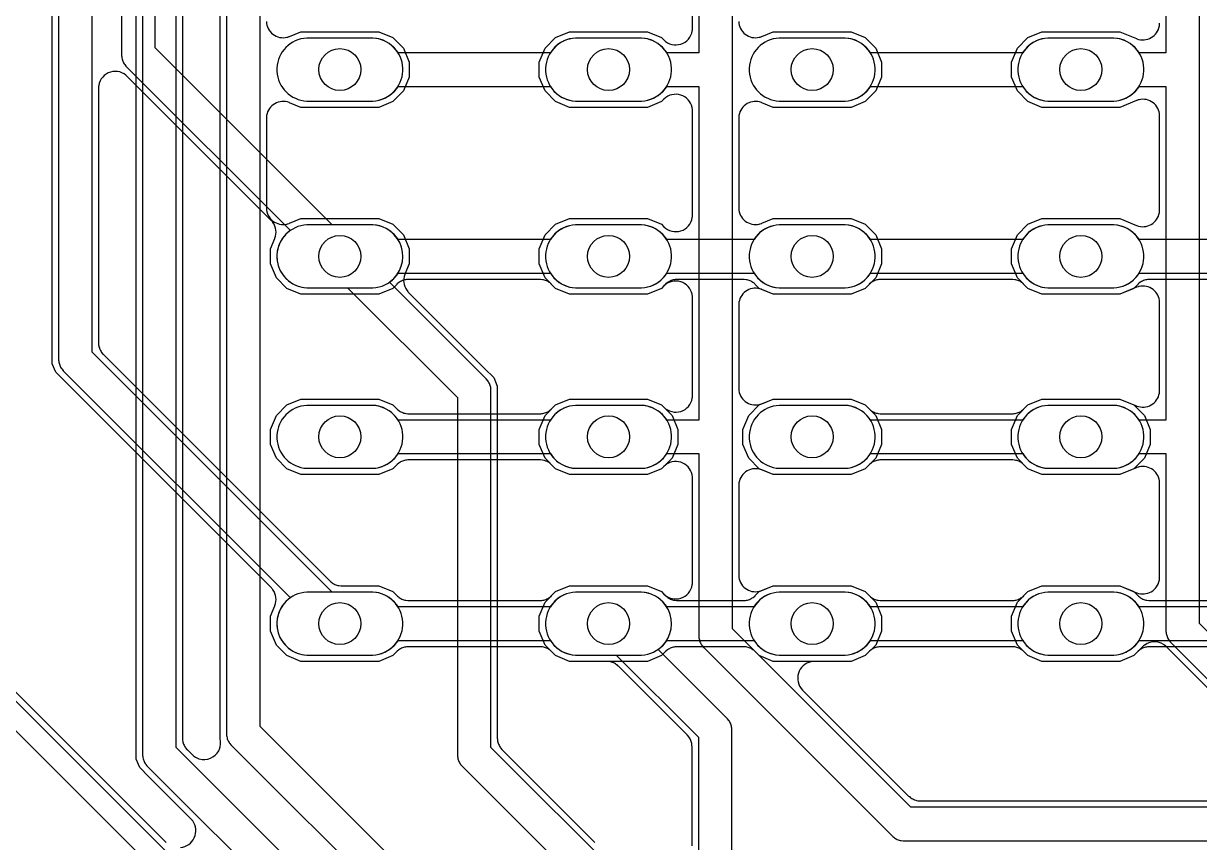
# Model space of a CAD drawing. Header units: millimetres. Extents: x -1 to 100, y 0 to 80.
# Drawn here: x 14.49 to 42.95, y 17.84 to 37.67 of the extents above; entities that cross this region are included whole.
import ezdxf

# ---------------------------------------------------------------- set-up
doc = ezdxf.new("R2010")
doc.units = ezdxf.units.MM

msp = doc.modelspace()

# ---------------------------------------------------------------- linework, layer by layer
at = {"layer": '16_copper'}
for points in [[(2.794, 55.753), (2.794, 32.162), (2.796, 32.143), (2.797, 32.123, 0.118891), (2.842, 32.013), (2.868, 31.983), (2.868, 31.982), (2.868, 31.982), (18.35, 16.5), (18.381, 16.475, 0.924472), (18.71, 16.86), (3.302, 32.267), (3.302, 55.648)], [(3.454, 55.416), (3.454, 32.499), (3.454, 32.499), (3.454, 32.499, 0.030916), (3.458, 32.448), (3.458, 32.448), (3.458, 32.448), (3.463, 32.421), (3.467, 32.399), (3.467, 32.399), (3.467, 32.399, 0.030914), (3.482, 32.351), (3.482, 32.351), (3.482, 32.351, 0.061992), (3.53, 32.262), (3.53, 32.262), (3.53, 32.262), (3.53, 32.262), (3.562, 32.223), (3.569, 32.216), (3.573, 32.211), (17.947, 17.837)], [(17.374, 45.441), (17.374, 19.97), (17.374, 19.97), (17.374, 19.97), (17.375, 19.946), (17.377, 19.92), (17.377, 19.92), (17.377, 19.92), (17.381, 19.897), (17.386, 19.87), (17.386, 19.87), (17.386, 19.87, 0.030914), (17.401, 19.822), (17.401, 19.822), (17.401, 19.822, 0.030916), (17.423, 19.777), (17.423, 19.776), (17.423, 19.776, 0.030915), (17.449, 19.734), (17.449, 19.734), (17.449, 19.734), (17.45, 19.733), (17.481, 19.695), (17.488, 19.688), (17.493, 19.683), (20.783, 16.393)], [(18.339, 45.041), (18.339, 20.37), (18.339, 20.37), (18.339, 20.37), (18.34, 20.342), (18.342, 20.32), (18.342, 20.319), (18.342, 20.319), (18.348, 20.285), (18.351, 20.27), (18.351, 20.27), (18.351, 20.27), (18.36, 20.244), (18.367, 20.222), (18.367, 20.222), (18.367, 20.222), (18.38, 20.194), (18.388, 20.176), (18.388, 20.176), (18.388, 20.176), (18.404, 20.151), (18.414, 20.134, 0.000099), (18.415, 20.133), (18.415, 20.133), (18.446, 20.095), (18.453, 20.088), (18.458, 20.082), (18.572, 19.968), (18.588, 19.954), (18.603, 19.94, 0.076171), (18.716, 19.876), (18.735, 19.869), (18.74, 19.868), (18.743, 19.866, 0.35496), (19.217, 20.062), (19.226, 20.081), (19.235, 20.1, 0.150012), (19.255, 20.347), (19.254, 20.351), (19.253, 20.356), (19.253, 20.356), (19.253, 38.694)], [(30.836, 45.06), (30.836, 36.957), (30.058, 36.957), (30.026, 37.005, 0.224558), (29.451, 37.313), (27.852, 37.313), (27.777, 37.305, 0.906347), (27.852, 35.789), (29.451, 35.789), (29.525, 35.796, 0.198913), (30.026, 36.096), (30.058, 36.144), (30.836, 36.144), (30.836, 28.067), (30.058, 28.067), (30.026, 28.115, 0.224558), (29.451, 28.423), (27.852, 28.423), (27.777, 28.415, 0.906347), (27.852, 26.899), (29.451, 26.899), (29.525, 26.906, 0.198913), (30.026, 27.206), (30.058, 27.254), (30.836, 27.254), (30.836, 22.846), (30.836, 22.846), (30.836, 22.846), (30.837, 22.823), (30.839, 22.796), (30.839, 22.796), (30.839, 22.796), (30.843, 22.773), (30.848, 22.747), (30.848, 22.746), (30.848, 22.746, 0.030914), (30.863, 22.699), (30.863, 22.698), (30.863, 22.698, 0.030916), (30.885, 22.653), (30.885, 22.653), (30.885, 22.653, 0.030915), (30.911, 22.61), (30.911, 22.61), (30.911, 22.61), (30.912, 22.61), (30.943, 22.571), (30.95, 22.564), (30.955, 22.559), (35.513, 18.001), (35.513, 18.001), (35.513, 18.001), (35.528, 17.987), (35.551, 17.967), (35.551, 17.967), (35.551, 17.967), (35.569, 17.955), (35.592, 17.939), (35.592, 17.939), (35.592, 17.939), (35.612, 17.929), (35.637, 17.916), (35.637, 17.916), (35.637, 17.916), (35.659, 17.908), (35.684, 17.898, 0.000102), (35.685, 17.898), (35.706, 17.893), (35.733, 17.887), (35.734, 17.887), (35.734, 17.887), (35.734, 17.887), (35.784, 17.882), (35.794, 17.882), (35.8, 17.882), (49.774, 17.882)], [(42.139, 45.034), (42.139, 36.957), (41.488, 36.957), (41.456, 37.005, 0.224558), (40.881, 37.313), (39.282, 37.313), (39.207, 37.305, 0.906347), (39.282, 35.789), (40.881, 35.789), (40.955, 35.796, 0.198913), (41.456, 36.096), (41.488, 36.144), (42.139, 36.144), (42.139, 28.067), (41.488, 28.067), (41.456, 28.115, 0.224558), (40.881, 28.423), (39.282, 28.423), (39.207, 28.415, 0.906347), (39.282, 26.899), (40.881, 26.899), (40.955, 26.906, 0.198913), (41.456, 27.206), (41.488, 27.254), (42.139, 27.254), (42.139, 22.973), (42.139, 22.973), (42.139, 22.973), (42.14, 22.95), (42.142, 22.923), (42.142, 22.923), (42.142, 22.923), (42.146, 22.9), (42.151, 22.874), (42.151, 22.873), (42.151, 22.873, 0.030914), (42.166, 22.826), (42.166, 22.825), (42.166, 22.825, 0.030916), (42.188, 22.78), (42.188, 22.78), (42.188, 22.78, 0.030915), (42.214, 22.737), (42.214, 22.737), (42.214, 22.737), (42.215, 22.737), (42.246, 22.698), (42.253, 22.691), (42.258, 22.686), (45.546, 19.398)], [(18.291, 17.723, 0.582076), (18.588, 18.364), (18.583, 18.369), (18.578, 18.378), (18.545, 18.415), (18.545, 18.415), (17.521, 19.439), (17.306, 19.653), (17.221, 19.859), (17.221, 43.285)], [(30.671, 17.762), (30.671, 20.161), (30.671, 20.161), (30.671, 20.161), (30.67, 20.184), (30.668, 20.211), (30.668, 20.211), (30.668, 20.211), (30.664, 20.234), (30.659, 20.261), (30.659, 20.261), (30.659, 20.261), (30.652, 20.282), (30.643, 20.309), (30.643, 20.309), (30.643, 20.309, 0.030916), (30.622, 20.354), (30.622, 20.354), (30.622, 20.354, 0.030915), (30.596, 20.397), (30.595, 20.397), (30.595, 20.397), (30.595, 20.397), (30.564, 20.436), (30.557, 20.443), (30.552, 20.448), (28.894, 22.106), (28.894, 22.106), (28.894, 22.106), (28.879, 22.12), (28.857, 22.139), (28.857, 22.139), (28.856, 22.139), (28.839, 22.151), (28.815, 22.168), (28.815, 22.168), (28.815, 22.168), (28.795, 22.178), (28.77, 22.191), (28.77, 22.191), (28.77, 22.191), (28.749, 22.199), (28.723, 22.208, 0.000102), (28.723, 22.208), (28.701, 22.213), (28.674, 22.219), (28.674, 22.219), (28.674, 22.219), (28.673, 22.22), (28.624, 22.225), (28.614, 22.224), (28.607, 22.225), (27.707, 22.225), (27.371, 22.364), (27.114, 22.621), (26.975, 22.958), (26.975, 23.321), (27.114, 23.657), (27.371, 23.915), (27.707, 24.054), (29.595, 24.054), (29.931, 23.915), (29.989, 23.856, 0.610142), (30.678, 24.077), (30.678, 24.084), (30.68, 24.094), (30.683, 24.143), (30.683, 24.144), (30.683, 26.656), (30.682, 26.673), (30.682, 26.69, 0.582074), (30.04, 26.987), (30.035, 26.983), (30.027, 26.977), (29.99, 26.944), (29.989, 26.944), (29.931, 26.885), (29.595, 26.746), (27.707, 26.746), (27.371, 26.885), (27.114, 27.143), (26.975, 27.479), (26.975, 27.842), (27.114, 28.179), (27.371, 28.436), (27.707, 28.575), (29.595, 28.575), (29.931, 28.436), (29.989, 28.378, 0.610142), (30.678, 28.598), (30.678, 28.605), (30.68, 28.615), (30.683, 28.664), (30.683, 28.665), (30.683, 31.025), (30.682, 31.042), (30.682, 31.059, 0.582074), (30.04, 31.356), (30.035, 31.351), (30.027, 31.346), (29.99, 31.313), (29.989, 31.312), (29.931, 31.254), (29.595, 31.115), (27.707, 31.115), (27.371, 31.254), (27.114, 31.511), (26.975, 31.848), (26.975, 32.211), (27.114, 32.547), (27.371, 32.805), (27.707, 32.944), (29.595, 32.944), (29.931, 32.805), (29.989, 32.746, 0.610142), (30.678, 32.967), (30.678, 32.974), (30.68, 32.984), (30.683, 33.033), (30.683, 33.034), (30.683, 35.546), (30.682, 35.563), (30.682, 35.58, 0.582074), (30.04, 35.877), (30.035, 35.873), (30.027, 35.867), (29.99, 35.834), (29.989, 35.834), (29.931, 35.775), (29.595, 35.636), (27.707, 35.636), (27.371, 35.775), (27.114, 36.033), (26.975, 36.369), (26.975, 36.732), (27.114, 37.069), (27.371, 37.326), (27.707, 37.465), (29.595, 37.465), (29.931, 37.326), (29.989, 37.268, 0.610142), (30.678, 37.488), (30.678, 37.495), (30.68, 37.505), (30.683, 37.554), (30.683, 37.555), (30.683, 39.915)], [(19.406, 38.583), (19.406, 20.478), (19.406, 20.478), (19.406, 20.478), (19.407, 20.454), (19.409, 20.428), (19.409, 20.428), (19.409, 20.428), (19.413, 20.405), (19.418, 20.378), (19.418, 20.378), (19.418, 20.378, 0.030914), (19.433, 20.33), (19.433, 20.33), (19.433, 20.33, 0.030916), (19.455, 20.285), (19.455, 20.284), (19.455, 20.284, 0.030915), (19.481, 20.242), (19.481, 20.242), (19.481, 20.242), (19.482, 20.241), (19.513, 20.203), (19.52, 20.196), (19.525, 20.191), (23.323, 16.393)], [(20.372, 37.715, 0.473084), (20.869, 37.332), (20.878, 37.335), (20.893, 37.338), (20.923, 37.349), (20.933, 37.352), (21.205, 37.465), (23.093, 37.465), (23.429, 37.326), (23.686, 37.069), (23.825, 36.732), (23.825, 36.369), (23.686, 36.033), (23.429, 35.775), (23.093, 35.636), (21.205, 35.636), (20.933, 35.749), (20.921, 35.753, 0.473085), (20.376, 35.44), (20.376, 35.431), (20.373, 35.415), (20.372, 35.384), (20.371, 35.373), (20.371, 33.207), (20.372, 33.194, 0.473086), (20.869, 32.811), (20.878, 32.814), (20.893, 32.817), (20.923, 32.828), (20.933, 32.831), (21.205, 32.944), (23.093, 32.944), (23.429, 32.805), (23.686, 32.547), (23.825, 32.211), (23.825, 31.848), (23.723, 31.6), (23.721, 31.596), (23.72, 31.592, 0.253282), (23.768, 31.209), (23.775, 31.2), (23.794, 31.176), (23.805, 31.165), (23.811, 31.158), (25.659, 29.309), (25.874, 29.095), (25.959, 28.889), (25.959, 20.37), (25.959, 20.37), (25.959, 20.37, 0.030916), (25.962, 20.32), (25.962, 20.319), (25.962, 20.319, 0.030916), (25.971, 20.27), (25.971, 20.27), (25.971, 20.27, 0.030914), (25.987, 20.222), (25.987, 20.222), (25.987, 20.222), (26, 20.194), (26.008, 20.176), (26.008, 20.176), (26.008, 20.176), (26.024, 20.151), (26.034, 20.134), (26.035, 20.134), (26.035, 20.133), (26.035, 20.133), (26.066, 20.095), (26.073, 20.088), (26.078, 20.082), (28.32, 17.84)], [(31.802, 37.715, 0.473086), (32.299, 37.332), (32.308, 37.335), (32.323, 37.338), (32.353, 37.349), (32.363, 37.352), (32.635, 37.465), (34.523, 37.465), (34.859, 37.326), (35.116, 37.069), (35.255, 36.732), (35.255, 36.369), (35.116, 36.033), (34.859, 35.775), (34.523, 35.636), (32.635, 35.636), (32.363, 35.749), (32.351, 35.753, 0.473109), (31.806, 35.44), (31.806, 35.431), (31.803, 35.415), (31.802, 35.384), (31.801, 35.373), (31.801, 33.207), (31.802, 33.194, 0.473086), (32.299, 32.811), (32.308, 32.814), (32.323, 32.817), (32.353, 32.828), (32.363, 32.831), (32.635, 32.944), (34.523, 32.944), (34.859, 32.805), (35.116, 32.547), (35.255, 32.211), (35.255, 31.848), (35.116, 31.511), (34.859, 31.254), (34.523, 31.115), (32.635, 31.115), (32.363, 31.228), (32.351, 31.232, 0.473109), (31.806, 30.919), (31.806, 30.91), (31.803, 30.894), (31.802, 30.863), (31.801, 30.852), (31.801, 28.838), (31.802, 28.825, 0.473084), (32.299, 28.442), (32.308, 28.445), (32.323, 28.448), (32.353, 28.459), (32.363, 28.462), (32.635, 28.575), (34.523, 28.575), (34.859, 28.436), (35.116, 28.179), (35.255, 27.842), (35.255, 27.479), (35.116, 27.143), (34.859, 26.885), (34.523, 26.746), (32.635, 26.746), (32.363, 26.859), (32.351, 26.863, 0.473085), (31.806, 26.55), (31.806, 26.541), (31.803, 26.525), (31.802, 26.494), (31.801, 26.483), (31.801, 24.317), (31.802, 24.304, 0.473084), (32.299, 23.921), (32.308, 23.924), (32.323, 23.927), (32.353, 23.938), (32.363, 23.941), (32.635, 24.054), (34.523, 24.054), (34.859, 23.915), (35.116, 23.657), (35.255, 23.321), (35.255, 22.958), (35.116, 22.621), (34.859, 22.364), (34.523, 22.225), (33.635, 22.225), (33.618, 22.224), (33.601, 22.224, 0.582074), (33.304, 21.582), (33.308, 21.577), (33.314, 21.569), (33.347, 21.532), (33.347, 21.531), (35.913, 18.966), (35.913, 18.966), (35.913, 18.966), (35.93, 18.951), (35.95, 18.932), (35.951, 18.932), (35.951, 18.932), (35.968, 18.92), (35.992, 18.904), (35.992, 18.904), (35.992, 18.904), (36.013, 18.894), (36.037, 18.881), (36.037, 18.881), (36.037, 18.881), (36.058, 18.873), (36.084, 18.864, 0.000102), (36.084, 18.864), (36.106, 18.859), (36.133, 18.852), (36.133, 18.852), (36.133, 18.852), (36.134, 18.852), (36.183, 18.847), (36.193, 18.847), (36.2, 18.847), (44.9, 18.847)], [(45.187, 19.541), (42.15, 22.578), (42.144, 22.584), (42.138, 22.59, 0.35496), (41.626, 22.621), (41.618, 22.614, 0.027427), (41.584, 22.585), (41.575, 22.578), (41.361, 22.364), (41.025, 22.225), (39.137, 22.225), (38.801, 22.364), (38.544, 22.621), (38.405, 22.958), (38.405, 23.321), (38.544, 23.657), (38.801, 23.915), (39.137, 24.054), (41.025, 24.054), (41.424, 23.888), (41.436, 23.884, 0.473085), (41.981, 24.197), (41.981, 24.207), (41.984, 24.222), (41.985, 24.253), (41.986, 24.264), (41.986, 26.536), (41.985, 26.549, 0.473084), (41.488, 26.932), (41.479, 26.929), (41.464, 26.926), (41.434, 26.915), (41.424, 26.912), (41.025, 26.746), (39.137, 26.746), (38.801, 26.885), (38.544, 27.143), (38.405, 27.479), (38.405, 27.842), (38.544, 28.179), (38.801, 28.436), (39.137, 28.575), (41.025, 28.575), (41.424, 28.41), (41.436, 28.406, 0.473085), (41.981, 28.718), (41.981, 28.728), (41.984, 28.743), (41.985, 28.775), (41.986, 28.785), (41.986, 30.905), (41.985, 30.918, 0.473084), (41.488, 31.301), (41.479, 31.298), (41.464, 31.294), (41.434, 31.284), (41.424, 31.28), (41.025, 31.115), (39.137, 31.115), (38.801, 31.254), (38.544, 31.511), (38.405, 31.848), (38.405, 32.211), (38.544, 32.547), (38.801, 32.805), (39.137, 32.944), (41.025, 32.944), (41.424, 32.778), (41.436, 32.774, 0.473085), (41.981, 33.087), (41.981, 33.097), (41.984, 33.112), (41.985, 33.143), (41.986, 33.154), (41.986, 35.426), (41.985, 35.439, 0.473084), (41.488, 35.822), (41.479, 35.819), (41.464, 35.816), (41.434, 35.805), (41.424, 35.802), (41.025, 35.636), (39.137, 35.636), (38.801, 35.775), (38.544, 36.033), (38.405, 36.369), (38.405, 36.732), (38.544, 37.069), (38.801, 37.326), (39.137, 37.465), (41.025, 37.465), (41.424, 37.3), (41.436, 37.296, 0.473085), (41.981, 37.608), (41.981, 37.618), (41.984, 37.633), (41.985, 37.665), (41.986, 37.675)], [(28.977, 16.967), (25.806, 20.138), (25.806, 28.778), (25.806, 28.778), (25.806, 28.778), (25.805, 28.802), (25.803, 28.828), (25.803, 28.829), (25.803, 28.829), (25.799, 28.852), (25.794, 28.878), (25.794, 28.878), (25.794, 28.878, 0.030914), (25.779, 28.926), (25.779, 28.926), (25.779, 28.926, 0.030916), (25.757, 28.972), (25.757, 28.972), (25.757, 28.972, 0.030915), (25.731, 29.014), (25.731, 29.014), (25.731, 29.015), (25.73, 29.015), (25.699, 29.053), (25.692, 29.06), (25.687, 29.066), (23.348, 31.405), (23.365, 31.417, 0.70428), (22.948, 32.791), (21.349, 32.791), (21.275, 32.784, 0.906347), (21.349, 31.267), (22.336, 31.267), (24.994, 28.61), (24.994, 19.97), (24.994, 19.97), (24.994, 19.97), (24.995, 19.946), (24.997, 19.92), (24.997, 19.92), (24.997, 19.92), (25.001, 19.897), (25.006, 19.87), (25.006, 19.87), (25.006, 19.87, 0.030914), (25.021, 19.822), (25.021, 19.822), (25.021, 19.822, 0.030916), (25.043, 19.777), (25.043, 19.776), (25.043, 19.776, 0.030915), (25.069, 19.734), (25.069, 19.734), (25.069, 19.734), (25.07, 19.733), (25.101, 19.695), (25.108, 19.688), (25.113, 19.683), (28.403, 16.393)], [(31.636, 16.68), (31.636, 20.561), (31.636, 20.561), (31.636, 20.561), (31.635, 20.584), (31.633, 20.611), (31.633, 20.611), (31.633, 20.611), (31.629, 20.634), (31.624, 20.66), (31.624, 20.66), (31.624, 20.661, 0.030914), (31.609, 20.708), (31.609, 20.708), (31.609, 20.709, 0.030916), (31.587, 20.754), (31.587, 20.754), (31.587, 20.754, 0.030915), (31.561, 20.797), (31.561, 20.797), (31.561, 20.797), (31.56, 20.797), (31.529, 20.836), (31.522, 20.843), (31.517, 20.848), (29.85, 22.515), (29.868, 22.527, 0.70428), (29.451, 23.901), (27.852, 23.901), (27.777, 23.894, 0.906347), (27.852, 22.377), (28.838, 22.377), (30.824, 20.392), (30.824, 16.68)]]:
    msp.add_lwpolyline(points, format="xyb", dxfattribs=at)
for points in [[(46.002, 20.091), (42.951, 23.142), (42.951, 51.867)], [(49.942, 18.694), (35.969, 18.694), (31.648, 23.015), (31.648, 51.74)], [(21.357, 16.967), (18.186, 20.138), (18.186, 45.272)], [(23.897, 16.967), (20.218, 20.646), (20.218, 38.414)]]:
    msp.add_lwpolyline(points, dxfattribs=at)
for points in [[(23.023, 35.796, 0.906347), (22.948, 37.313), (21.349, 37.313), (21.275, 37.305, 0.906347), (21.349, 35.789), (22.948, 35.789)], [(34.453, 35.796, 0.906347), (34.378, 37.313), (32.779, 37.313), (32.705, 37.305, 0.906347), (32.779, 35.789), (34.378, 35.789)], [(29.525, 31.275, 0.906347), (29.451, 32.791), (27.852, 32.791), (27.777, 32.784, 0.906347), (27.852, 31.267), (29.451, 31.267)], [(34.453, 31.275, 0.906347), (34.378, 32.791), (32.779, 32.791), (32.705, 32.784, 0.906347), (32.779, 31.267), (34.378, 31.267)], [(40.955, 31.275, 0.906347), (40.881, 32.791), (39.282, 32.791), (39.207, 32.784, 0.906347), (39.282, 31.267), (40.881, 31.267)], [(23.023, 26.906, 0.906347), (22.948, 28.423), (21.349, 28.423), (21.275, 28.415, 0.906347), (21.349, 26.899), (22.948, 26.899)], [(34.453, 26.906, 0.906347), (34.378, 28.423), (32.779, 28.423), (32.705, 28.415, 0.906347), (32.779, 26.899), (34.378, 26.899)], [(23.023, 22.385, 0.906347), (22.948, 23.901), (21.349, 23.901), (21.275, 23.894, 0.906347), (21.349, 22.377), (22.948, 22.377)], [(34.453, 22.385, 0.906347), (34.378, 23.901), (32.779, 23.901), (32.705, 23.894, 0.906347), (32.779, 22.377), (34.378, 22.377)], [(40.955, 22.385, 0.906347), (40.881, 23.901), (39.282, 23.901), (39.207, 23.894, 0.906347), (39.282, 22.377), (40.881, 22.377)]]:
    msp.add_lwpolyline(points, format="xyb", close=True, dxfattribs=at)
at = {"layer": '1_copper'}
for points in [[(16.866, 45.044), (16.866, 36.906), (16.866, 36.906), (16.866, 36.906), (16.867, 36.883), (16.869, 36.856), (16.869, 36.856), (16.869, 36.856), (16.873, 36.833), (16.878, 36.806), (16.878, 36.806), (16.878, 36.806, 0.030914), (16.893, 36.758), (16.893, 36.758), (16.893, 36.758, 0.030916), (16.915, 36.713), (16.915, 36.713), (16.915, 36.713, 0.030915), (16.941, 36.67), (16.941, 36.67), (16.941, 36.67), (16.942, 36.67), (16.973, 36.631), (16.98, 36.624), (16.985, 36.619), (20.95, 32.654), (20.932, 32.642, 0.70428), (21.349, 31.267), (22.948, 31.267), (23.023, 31.275, 0.198913), (23.524, 31.575), (23.556, 31.623), (27.244, 31.623), (27.276, 31.575, 0.224558), (27.852, 31.267), (29.451, 31.267), (29.525, 31.275, 0.198913), (30.026, 31.575), (30.058, 31.623), (32.172, 31.623), (32.204, 31.575, 0.224558), (32.779, 31.267), (34.378, 31.267), (34.453, 31.275, 0.198913), (34.954, 31.575), (34.986, 31.623), (38.674, 31.623), (38.706, 31.575, 0.224558), (39.282, 31.267), (40.881, 31.267), (40.955, 31.275, 0.198913), (41.456, 31.575), (41.488, 31.623), (43.602, 31.623)], [(43.602, 32.436), (41.488, 32.436), (41.456, 32.484, 0.224558), (40.881, 32.791), (39.282, 32.791), (39.207, 32.784, 0.198913), (38.706, 32.484), (38.674, 32.436), (34.986, 32.436), (34.954, 32.484, 0.224558), (34.378, 32.791), (32.779, 32.791), (32.705, 32.784, 0.198913), (32.204, 32.484), (32.172, 32.436), (30.058, 32.436), (30.026, 32.484, 0.224558), (29.451, 32.791), (27.852, 32.791), (27.777, 32.784, 0.198913), (27.276, 32.484), (27.244, 32.436), (23.556, 32.436), (23.524, 32.484, 0.224558), (22.948, 32.791), (21.962, 32.791), (17.678, 37.075), (17.678, 45.212)], [(15.342, 43.414), (15.342, 29.54), (15.342, 29.54), (15.342, 29.54), (15.343, 29.517), (15.345, 29.49), (15.345, 29.49), (15.345, 29.49), (15.349, 29.467), (15.354, 29.44), (15.354, 29.44), (15.354, 29.44, 0.030914), (15.369, 29.392), (15.369, 29.392), (15.369, 29.392, 0.030916), (15.391, 29.347), (15.391, 29.347), (15.391, 29.347, 0.030915), (15.417, 29.304), (15.417, 29.304), (15.417, 29.304), (15.418, 29.304), (15.449, 29.265), (15.456, 29.258), (15.461, 29.253), (20.95, 23.764), (20.932, 23.752, 0.70428), (21.349, 22.377), (22.948, 22.377), (23.023, 22.385, 0.198913), (23.524, 22.685), (23.556, 22.733), (27.244, 22.733), (27.276, 22.685, 0.224558), (27.852, 22.377), (29.451, 22.377), (29.525, 22.385, 0.198913), (30.026, 22.685), (30.058, 22.733), (32.172, 22.733), (32.204, 22.685, 0.224558), (32.779, 22.377), (34.378, 22.377), (34.453, 22.385, 0.198913), (34.954, 22.685), (34.986, 22.733), (38.674, 22.733), (38.706, 22.685, 0.224558), (39.282, 22.377), (40.881, 22.377), (40.955, 22.385, 0.198913), (41.456, 22.685), (41.488, 22.733), (43.602, 22.733)], [(43.602, 23.546), (41.488, 23.546), (41.456, 23.594, 0.224558), (40.881, 23.901), (39.282, 23.901), (39.207, 23.894, 0.198913), (38.706, 23.594), (38.674, 23.546), (34.986, 23.546), (34.954, 23.594, 0.224558), (34.378, 23.901), (32.779, 23.901), (32.705, 23.894, 0.198913), (32.204, 23.594), (32.172, 23.546), (30.058, 23.546), (30.026, 23.594, 0.224558), (29.451, 23.901), (27.852, 23.901), (27.777, 23.894, 0.198913), (27.276, 23.594), (27.244, 23.546), (23.556, 23.546), (23.524, 23.594, 0.224558), (22.948, 23.901), (21.962, 23.901), (16.154, 29.709), (16.154, 43.414)], [(43.344, 22.581), (41.746, 22.581), (41.746, 22.581), (41.746, 22.581), (41.722, 22.579), (41.696, 22.577), (41.696, 22.577), (41.695, 22.577), (41.672, 22.573), (41.646, 22.568), (41.646, 22.568), (41.646, 22.568, 0.030914), (41.598, 22.553), (41.598, 22.553), (41.598, 22.553, 0.030916), (41.552, 22.532), (41.552, 22.532), (41.552, 22.532, 0.030915), (41.51, 22.505), (41.51, 22.505), (41.51, 22.505), (41.509, 22.505), (41.471, 22.473), (41.464, 22.466), (41.459, 22.462), (41.361, 22.364), (41.025, 22.225), (39.137, 22.225), (38.801, 22.364), (38.704, 22.462), (38.704, 22.462), (38.704, 22.462), (38.691, 22.473), (38.666, 22.495), (38.666, 22.495), (38.666, 22.495), (38.648, 22.507), (38.625, 22.523), (38.624, 22.523), (38.624, 22.523), (38.605, 22.534), (38.58, 22.546), (38.58, 22.546), (38.58, 22.546), (38.558, 22.554), (38.532, 22.564, 0.000102), (38.532, 22.564), (38.511, 22.569), (38.483, 22.575), (38.483, 22.575), (38.483, 22.575), (38.483, 22.575), (38.433, 22.58), (38.423, 22.58), (38.417, 22.581), (35.243, 22.581), (35.243, 22.581), (35.243, 22.581), (35.22, 22.579), (35.193, 22.577), (35.193, 22.577), (35.193, 22.577), (35.17, 22.573), (35.144, 22.568), (35.144, 22.568), (35.144, 22.568, 0.030914), (35.096, 22.553), (35.096, 22.553), (35.096, 22.553, 0.030916), (35.05, 22.532), (35.05, 22.532), (35.05, 22.532, 0.030915), (35.007, 22.505), (35.007, 22.505), (35.007, 22.505), (35.007, 22.505), (34.968, 22.473), (34.961, 22.466), (34.956, 22.462), (34.859, 22.364), (34.523, 22.225), (32.635, 22.225), (32.299, 22.364), (32.201, 22.462), (32.201, 22.462), (32.201, 22.462), (32.188, 22.473), (32.164, 22.495), (32.164, 22.495), (32.164, 22.495), (32.146, 22.507), (32.122, 22.523), (32.122, 22.523), (32.122, 22.523), (32.102, 22.534), (32.077, 22.546), (32.077, 22.546), (32.077, 22.546), (32.056, 22.554), (32.03, 22.564, 0.000102), (32.03, 22.564), (32.008, 22.569), (31.981, 22.575), (31.981, 22.575), (31.981, 22.575), (31.98, 22.575), (31.931, 22.58), (31.921, 22.58), (31.914, 22.581), (30.316, 22.581), (30.316, 22.581), (30.316, 22.581), (30.292, 22.579), (30.266, 22.577), (30.266, 22.577), (30.265, 22.577), (30.242, 22.573), (30.216, 22.568), (30.216, 22.568), (30.216, 22.568, 0.030914), (30.168, 22.553), (30.168, 22.553), (30.168, 22.553, 0.030916), (30.122, 22.532), (30.122, 22.532), (30.122, 22.532, 0.030915), (30.08, 22.505), (30.08, 22.505), (30.08, 22.505), (30.079, 22.505), (30.041, 22.473), (30.034, 22.466), (30.029, 22.462), (29.931, 22.364), (29.595, 22.225), (27.707, 22.225), (27.371, 22.364), (27.274, 22.462), (27.274, 22.462), (27.274, 22.462), (27.261, 22.473), (27.236, 22.495), (27.236, 22.495), (27.236, 22.495), (27.218, 22.507), (27.195, 22.523), (27.194, 22.523), (27.194, 22.523), (27.175, 22.534), (27.15, 22.546), (27.15, 22.546), (27.15, 22.546), (27.128, 22.554), (27.102, 22.564, 0.000102), (27.102, 22.564), (27.081, 22.569), (27.053, 22.575), (27.053, 22.575), (27.053, 22.575), (27.053, 22.575), (27.003, 22.58), (26.993, 22.58), (26.987, 22.581), (23.813, 22.581), (23.813, 22.581), (23.813, 22.581), (23.79, 22.579), (23.763, 22.577), (23.763, 22.577), (23.763, 22.577), (23.74, 22.573), (23.714, 22.568), (23.714, 22.568), (23.714, 22.568, 0.030914), (23.666, 22.553), (23.666, 22.553), (23.666, 22.553, 0.030916), (23.62, 22.532), (23.62, 22.532), (23.62, 22.532, 0.030915), (23.577, 22.505), (23.577, 22.505), (23.577, 22.505), (23.577, 22.505), (23.538, 22.473), (23.531, 22.466), (23.526, 22.462), (23.429, 22.364), (23.093, 22.225), (21.205, 22.225), (20.869, 22.364), (20.612, 22.621), (20.472, 22.958), (20.472, 23.321), (20.575, 23.568), (20.576, 23.572), (20.578, 23.576, 0.25328), (20.53, 23.96), (20.523, 23.968), (20.504, 23.993), (20.493, 24.004), (20.487, 24.011), (15.489, 29.009), (15.274, 29.224), (15.189, 29.429), (15.189, 43.183)], [(43.344, 31.471), (41.746, 31.471), (41.746, 31.471), (41.746, 31.471, 0.030914), (41.696, 31.467), (41.696, 31.467), (41.695, 31.467), (41.669, 31.463), (41.646, 31.458), (41.646, 31.458), (41.646, 31.458, 0.031018), (41.598, 31.443), (41.572, 31.431), (41.552, 31.422), (41.552, 31.422), (41.552, 31.422), (41.525, 31.404), (41.51, 31.395), (41.51, 31.395), (41.51, 31.395), (41.509, 31.394), (41.471, 31.363), (41.464, 31.356), (41.459, 31.352), (41.361, 31.254), (41.025, 31.115), (39.137, 31.115), (38.801, 31.254), (38.704, 31.352), (38.704, 31.352), (38.704, 31.352), (38.691, 31.363), (38.666, 31.385), (38.666, 31.385), (38.666, 31.385), (38.646, 31.398), (38.625, 31.413, 0.031124), (38.58, 31.436), (38.554, 31.446), (38.532, 31.454), (38.532, 31.454), (38.532, 31.454), (38.506, 31.46), (38.483, 31.465, 0.000105), (38.483, 31.465), (38.483, 31.465), (38.433, 31.47), (38.423, 31.47), (38.417, 31.471), (35.243, 31.471), (35.243, 31.471), (35.243, 31.471, 0.030914), (35.193, 31.467), (35.193, 31.467), (35.193, 31.467), (35.167, 31.463), (35.144, 31.458), (35.144, 31.458), (35.144, 31.458, 0.031018), (35.096, 31.443), (35.07, 31.431), (35.05, 31.422), (35.05, 31.422), (35.05, 31.422), (35.022, 31.404), (35.007, 31.395), (35.007, 31.395), (35.007, 31.395), (35.007, 31.394), (34.968, 31.363), (34.961, 31.356), (34.956, 31.352), (34.859, 31.254), (34.523, 31.115), (32.635, 31.115), (32.299, 31.254), (32.201, 31.352), (32.201, 31.352), (32.201, 31.352), (32.188, 31.363), (32.164, 31.385), (32.164, 31.385), (32.164, 31.385), (32.144, 31.398), (32.122, 31.413, 0.031124), (32.077, 31.436), (32.051, 31.446), (32.03, 31.454), (32.03, 31.454), (32.03, 31.454), (32.004, 31.46), (31.981, 31.465, 0.000105), (31.981, 31.465), (31.98, 31.465), (31.931, 31.47), (31.921, 31.47), (31.914, 31.471), (30.316, 31.471), (30.316, 31.471), (30.316, 31.471, 0.030914), (30.266, 31.467), (30.266, 31.467), (30.265, 31.467), (30.239, 31.463), (30.216, 31.458), (30.216, 31.458), (30.216, 31.458, 0.031018), (30.168, 31.443), (30.142, 31.431), (30.122, 31.422), (30.122, 31.422), (30.122, 31.422), (30.095, 31.404), (30.08, 31.395), (30.08, 31.395), (30.08, 31.395), (30.079, 31.394), (30.041, 31.363), (30.034, 31.356), (30.029, 31.352), (29.931, 31.254), (29.595, 31.115), (27.707, 31.115), (27.371, 31.254), (27.274, 31.352), (27.274, 31.352), (27.274, 31.352), (27.261, 31.363), (27.236, 31.385), (27.236, 31.385), (27.236, 31.385), (27.216, 31.398), (27.195, 31.413, 0.031124), (27.15, 31.436), (27.124, 31.446), (27.102, 31.454), (27.102, 31.454), (27.102, 31.454), (27.076, 31.46), (27.053, 31.465, 0.000105), (27.053, 31.465), (27.053, 31.465), (27.003, 31.47), (26.993, 31.47), (26.987, 31.471), (23.813, 31.471), (23.813, 31.471), (23.813, 31.471, 0.030914), (23.763, 31.467), (23.763, 31.467), (23.763, 31.467), (23.737, 31.463), (23.714, 31.458), (23.714, 31.458), (23.714, 31.458, 0.031018), (23.666, 31.443), (23.64, 31.431), (23.62, 31.422), (23.62, 31.422), (23.62, 31.422), (23.592, 31.404), (23.577, 31.395), (23.577, 31.395), (23.577, 31.395), (23.577, 31.394), (23.538, 31.363), (23.531, 31.356), (23.526, 31.352), (23.429, 31.254), (23.093, 31.115), (21.205, 31.115), (20.869, 31.254), (20.612, 31.511), (20.472, 31.848), (20.472, 32.211), (20.575, 32.458), (20.576, 32.462), (20.578, 32.466, 0.25328), (20.53, 32.85), (20.523, 32.858), (20.504, 32.883), (20.493, 32.894), (20.487, 32.901), (17.013, 36.375), (17.013, 36.375, 0.624592), (16.312, 36.167), (16.312, 36.16), (16.31, 36.15), (16.307, 36.1), (16.307, 36.1), (16.307, 29.94), (16.307, 29.94), (16.307, 29.94), (16.308, 29.916), (16.31, 29.89), (16.31, 29.89), (16.31, 29.89, 0.030916), (16.319, 29.84), (16.319, 29.84), (16.319, 29.84), (16.328, 29.813), (16.335, 29.792), (16.335, 29.792), (16.335, 29.792), (16.345, 29.771), (16.356, 29.747, 0.031017), (16.382, 29.704), (16.383, 29.704), (16.383, 29.704), (16.383, 29.703), (16.414, 29.665), (16.421, 29.658), (16.426, 29.653), (21.906, 24.173), (21.906, 24.173), (21.906, 24.173), (21.921, 24.159), (21.943, 24.139), (21.943, 24.139), (21.944, 24.139), (21.963, 24.126), (21.985, 24.111), (21.985, 24.111), (21.985, 24.111), (22.005, 24.101), (22.03, 24.088), (22.03, 24.088), (22.03, 24.088), (22.051, 24.08), (22.077, 24.071, 0.000102), (22.077, 24.071), (22.099, 24.066), (22.126, 24.059), (22.126, 24.059), (22.126, 24.059), (22.127, 24.059), (22.176, 24.054), (22.186, 24.054), (22.193, 24.054), (23.093, 24.054), (23.429, 23.915), (23.526, 23.817), (23.526, 23.817), (23.526, 23.817), (23.543, 23.802), (23.564, 23.784), (23.564, 23.784), (23.564, 23.784), (23.582, 23.771), (23.605, 23.755), (23.606, 23.755), (23.606, 23.755), (23.625, 23.745), (23.65, 23.732), (23.65, 23.732), (23.65, 23.732, 0.031017), (23.698, 23.715), (23.719, 23.71), (23.747, 23.704), (23.747, 23.704), (23.747, 23.704), (23.747, 23.704), (23.797, 23.699), (23.807, 23.699), (23.813, 23.698), (26.987, 23.698), (26.987, 23.698), (26.987, 23.698), (27.01, 23.7), (27.037, 23.701), (27.037, 23.701), (27.037, 23.701), (27.06, 23.706), (27.086, 23.711), (27.086, 23.711), (27.086, 23.711, 0.030914), (27.134, 23.726), (27.134, 23.726), (27.134, 23.726, 0.030916), (27.18, 23.747), (27.18, 23.747), (27.18, 23.747, 0.030915), (27.223, 23.774), (27.223, 23.774), (27.223, 23.774), (27.223, 23.774), (27.262, 23.806), (27.269, 23.813), (27.274, 23.817), (27.371, 23.915), (27.707, 24.054), (29.595, 24.054), (29.931, 23.915), (30.029, 23.817), (30.029, 23.817), (30.029, 23.817), (30.046, 23.802), (30.066, 23.784), (30.066, 23.784), (30.066, 23.784), (30.085, 23.771), (30.108, 23.755), (30.108, 23.755), (30.108, 23.755), (30.128, 23.745), (30.153, 23.732), (30.153, 23.732), (30.153, 23.732, 0.031017), (30.2, 23.715), (30.222, 23.71), (30.249, 23.704), (30.249, 23.704), (30.249, 23.704), (30.25, 23.704), (30.299, 23.699), (30.309, 23.699), (30.316, 23.698), (31.914, 23.698), (31.914, 23.698), (31.914, 23.698), (31.938, 23.7), (31.964, 23.701), (31.964, 23.701), (31.965, 23.701), (31.988, 23.706), (32.014, 23.711), (32.014, 23.711), (32.014, 23.711, 0.030914), (32.062, 23.726), (32.062, 23.726), (32.062, 23.726, 0.030916), (32.108, 23.747), (32.108, 23.747), (32.108, 23.747, 0.030915), (32.15, 23.774), (32.15, 23.774), (32.15, 23.774), (32.151, 23.774), (32.189, 23.806), (32.196, 23.813), (32.201, 23.817), (32.299, 23.915), (32.635, 24.054), (34.523, 24.054), (34.859, 23.915), (34.956, 23.817), (34.956, 23.817), (34.956, 23.817), (34.973, 23.802), (34.994, 23.784), (34.994, 23.784), (34.994, 23.784), (35.012, 23.771), (35.035, 23.755), (35.036, 23.755), (35.036, 23.755), (35.055, 23.745), (35.08, 23.732), (35.08, 23.732), (35.08, 23.732, 0.031017), (35.128, 23.715), (35.149, 23.71), (35.177, 23.704), (35.177, 23.704), (35.177, 23.704), (35.177, 23.704), (35.227, 23.699), (35.237, 23.699), (35.243, 23.698), (38.417, 23.698), (38.417, 23.698), (38.417, 23.698), (38.44, 23.7), (38.467, 23.701), (38.467, 23.701), (38.467, 23.701), (38.49, 23.706), (38.516, 23.711), (38.516, 23.711), (38.516, 23.711, 0.030914), (38.564, 23.726), (38.564, 23.726), (38.564, 23.726, 0.030916), (38.61, 23.747), (38.61, 23.747), (38.61, 23.747, 0.030915), (38.653, 23.774), (38.653, 23.774), (38.653, 23.774), (38.653, 23.774), (38.692, 23.806), (38.699, 23.813), (38.704, 23.817), (38.801, 23.915), (39.137, 24.054), (41.025, 24.054), (41.361, 23.915), (41.459, 23.817), (41.459, 23.817), (41.459, 23.817), (41.476, 23.802), (41.496, 23.784), (41.496, 23.784), (41.496, 23.784), (41.515, 23.771), (41.538, 23.755), (41.538, 23.755), (41.538, 23.755), (41.558, 23.745), (41.583, 23.732), (41.583, 23.732), (41.583, 23.732, 0.031017), (41.63, 23.715), (41.652, 23.71), (41.679, 23.704), (41.679, 23.704), (41.679, 23.704), (41.68, 23.704), (41.729, 23.699), (41.739, 23.699), (41.746, 23.698), (43.344, 23.698)]]:
    msp.add_lwpolyline(points, format="xyb", dxfattribs=at)
for points in [[(23.023, 35.796, 0.198913), (23.524, 36.096), (23.556, 36.144), (27.244, 36.144), (27.276, 36.096, 0.224558), (27.852, 35.789), (29.451, 35.789), (29.525, 35.796, 0.906347), (29.451, 37.313), (27.852, 37.313), (27.777, 37.305, 0.198913), (27.276, 37.005), (27.244, 36.957), (23.556, 36.957), (23.524, 37.005, 0.224558), (22.948, 37.313), (21.349, 37.313), (21.275, 37.305, 0.906347), (21.349, 35.789), (22.948, 35.789)], [(34.453, 35.796, 0.198913), (34.954, 36.096), (34.986, 36.144), (38.674, 36.144), (38.706, 36.096, 0.224558), (39.282, 35.789), (40.881, 35.789), (40.955, 35.796, 0.906347), (40.881, 37.313), (39.282, 37.313), (39.207, 37.305, 0.198913), (38.706, 37.005), (38.674, 36.957), (34.986, 36.957), (34.954, 37.005, 0.224558), (34.378, 37.313), (32.779, 37.313), (32.705, 37.305, 0.906347), (32.779, 35.789), (34.378, 35.789)], [(21.205, 26.746), (20.869, 26.885), (20.612, 27.143), (20.472, 27.479), (20.472, 27.842), (20.612, 28.179), (20.869, 28.436), (21.205, 28.575), (23.093, 28.575), (23.429, 28.436), (23.526, 28.338), (23.526, 28.338), (23.526, 28.338), (23.542, 28.324), (23.564, 28.305), (23.564, 28.305), (23.564, 28.305), (23.582, 28.293), (23.605, 28.277), (23.606, 28.277), (23.606, 28.277), (23.625, 28.266), (23.65, 28.254), (23.65, 28.254), (23.65, 28.254), (23.672, 28.246), (23.698, 28.236, 0.000102), (23.698, 28.236), (23.719, 28.231), (23.747, 28.225), (23.747, 28.225), (23.747, 28.225), (23.747, 28.225), (23.797, 28.22), (23.807, 28.22), (23.813, 28.219), (26.987, 28.219), (26.987, 28.219), (26.987, 28.219), (27.01, 28.221), (27.037, 28.223), (27.037, 28.223), (27.037, 28.223), (27.06, 28.227), (27.086, 28.232), (27.086, 28.232), (27.086, 28.232, 0.030914), (27.134, 28.247), (27.134, 28.247), (27.134, 28.247, 0.030916), (27.18, 28.268), (27.18, 28.268), (27.18, 28.268, 0.030915), (27.223, 28.295), (27.223, 28.295), (27.223, 28.295), (27.223, 28.295), (27.262, 28.327), (27.269, 28.334), (27.274, 28.338), (27.371, 28.436), (27.707, 28.575), (29.595, 28.575), (29.931, 28.436), (30.188, 28.179), (30.328, 27.842), (30.328, 27.479), (30.188, 27.143), (29.931, 26.885), (29.595, 26.746), (27.707, 26.746), (27.371, 26.885), (27.274, 26.983), (27.274, 26.983), (27.274, 26.983), (27.261, 26.994), (27.236, 27.016), (27.236, 27.016), (27.236, 27.016), (27.218, 27.028), (27.195, 27.045), (27.194, 27.045), (27.194, 27.045), (27.175, 27.055), (27.15, 27.068), (27.15, 27.068), (27.15, 27.068), (27.131, 27.075), (27.102, 27.085, 0.000102), (27.102, 27.085), (27.081, 27.09), (27.053, 27.096), (27.053, 27.096), (27.053, 27.096), (27.053, 27.096), (27.003, 27.101), (26.993, 27.101), (26.987, 27.102), (23.813, 27.102), (23.813, 27.102), (23.813, 27.102), (23.79, 27.1), (23.763, 27.099), (23.763, 27.099), (23.763, 27.099), (23.74, 27.094), (23.714, 27.089), (23.714, 27.089), (23.714, 27.089, 0.030914), (23.666, 27.074), (23.666, 27.074), (23.666, 27.074, 0.030916), (23.62, 27.053), (23.62, 27.053), (23.62, 27.053), (23.596, 27.038), (23.577, 27.026), (23.577, 27.026), (23.577, 27.026), (23.577, 27.026), (23.538, 26.994), (23.531, 26.987), (23.526, 26.983), (23.429, 26.885), (23.093, 26.746)], [(32.635, 26.746), (32.299, 26.885), (32.042, 27.143), (31.902, 27.479), (31.902, 27.842), (32.042, 28.179), (32.299, 28.436), (32.635, 28.575), (34.523, 28.575), (34.859, 28.436), (34.956, 28.338), (34.956, 28.338), (34.956, 28.338), (34.972, 28.324), (34.994, 28.305), (34.994, 28.305), (34.994, 28.305), (35.014, 28.292), (35.035, 28.277, 0.031124), (35.08, 28.254), (35.106, 28.244), (35.128, 28.236), (35.128, 28.236), (35.128, 28.236), (35.154, 28.23), (35.177, 28.225, 0.000105), (35.177, 28.225), (35.177, 28.225), (35.227, 28.22), (35.237, 28.22), (35.243, 28.219), (38.417, 28.219), (38.417, 28.219), (38.417, 28.219, 0.030914), (38.467, 28.223), (38.467, 28.223), (38.467, 28.223, 0.030912), (38.516, 28.232), (38.516, 28.232), (38.516, 28.232, 0.031018), (38.564, 28.247), (38.59, 28.259), (38.61, 28.268), (38.61, 28.268), (38.61, 28.268), (38.636, 28.285), (38.653, 28.295), (38.653, 28.295), (38.653, 28.295), (38.653, 28.296), (38.692, 28.327), (38.699, 28.334), (38.704, 28.338), (38.801, 28.436), (39.137, 28.575), (41.025, 28.575), (41.361, 28.436), (41.618, 28.179), (41.758, 27.842), (41.758, 27.479), (41.618, 27.143), (41.361, 26.885), (41.025, 26.746), (39.137, 26.746), (38.801, 26.885), (38.704, 26.983), (38.704, 26.983), (38.704, 26.983), (38.691, 26.994), (38.666, 27.016), (38.666, 27.016), (38.666, 27.016), (38.648, 27.029), (38.625, 27.045, 0.062096), (38.532, 27.085), (38.532, 27.085), (38.532, 27.085), (38.506, 27.091), (38.483, 27.096, 0.000105), (38.483, 27.096), (38.483, 27.096), (38.433, 27.101), (38.423, 27.101), (38.417, 27.102), (35.243, 27.102), (35.243, 27.102), (35.243, 27.102, 0.030914), (35.193, 27.099), (35.193, 27.099), (35.193, 27.099, 0.030912), (35.144, 27.089), (35.144, 27.089), (35.144, 27.089, 0.031018), (35.096, 27.074), (35.07, 27.062), (35.05, 27.053), (35.05, 27.053), (35.05, 27.053), (35.022, 27.036), (35.007, 27.026), (35.007, 27.026), (35.007, 27.026), (35.007, 27.026), (34.968, 26.994), (34.961, 26.987), (34.956, 26.983), (34.859, 26.885), (34.523, 26.746)], [(23.023, 26.906, 0.198913), (23.524, 27.206), (23.556, 27.254), (27.244, 27.254), (27.276, 27.206, 0.224558), (27.852, 26.899), (29.451, 26.899), (29.525, 26.906, 0.906347), (29.451, 28.423), (27.852, 28.423), (27.777, 28.415, 0.198913), (27.276, 28.115), (27.244, 28.067), (23.556, 28.067), (23.524, 28.115, 0.224558), (22.948, 28.423), (21.349, 28.423), (21.275, 28.415, 0.906347), (21.349, 26.899), (22.948, 26.899)], [(34.453, 26.906, 0.198913), (34.954, 27.206), (34.986, 27.254), (38.674, 27.254), (38.706, 27.206, 0.224558), (39.282, 26.899), (40.881, 26.899), (40.955, 26.906, 0.906347), (40.881, 28.423), (39.282, 28.423), (39.207, 28.415, 0.198913), (38.706, 28.115), (38.674, 28.067), (34.986, 28.067), (34.954, 28.115, 0.224558), (34.378, 28.423), (32.779, 28.423), (32.705, 28.415, 0.906347), (32.779, 26.899), (34.378, 26.899)]]:
    msp.add_lwpolyline(points, format="xyb", close=True, dxfattribs=at)
at = {"layer": 'drills_PTH'}
for centre in [(22.149, 36.551), (28.651, 36.551), (33.579, 36.551), (40.081, 36.551), (22.149, 32.029), (28.651, 32.029), (33.579, 32.029), (40.081, 32.029), (22.149, 27.661), (28.651, 27.661), (33.579, 27.661), (40.081, 27.661), (22.149, 23.139), (28.651, 23.139), (33.579, 23.139), (40.081, 23.139)]:
    msp.add_circle(centre, 0.508, dxfattribs=at)

doc.saveas('drawing.dxf')
